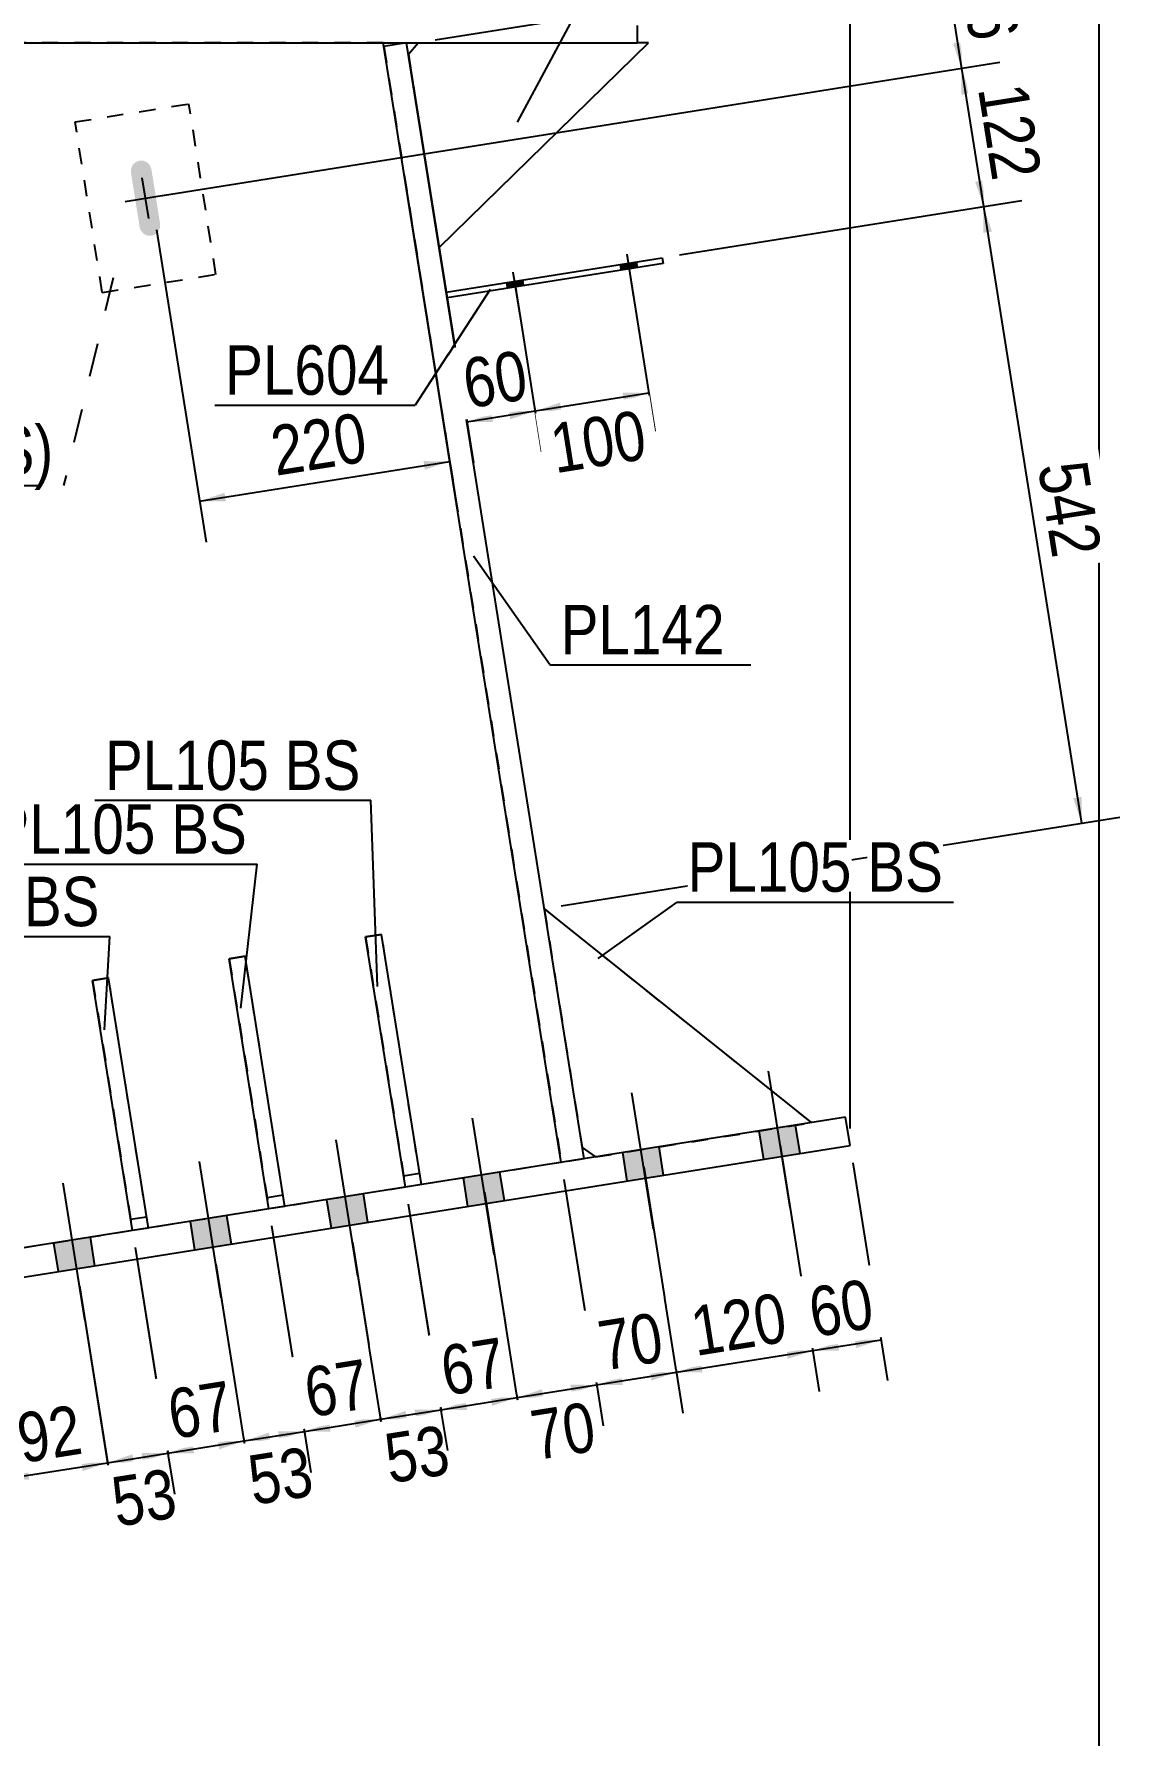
# Model space of a CAD drawing. Header units: millimetres. Extents: x -352 to 52, y -184 to 93.
# Drawn here: x -11.2 to 51.6, y -58 to 40.5 of the extents above; entities that cross this region are included whole.
import ezdxf

# ---------------------------------------------------------------- set-up
doc = ezdxf.new("R2010")
doc.units = ezdxf.units.MM
doc.linetypes.add('DXK_LINE_DOT1', pattern=[1.8814, 0.9407, -0.9407])
doc.linetypes.add('DXK_LINE_DOT2', pattern=[3.9198, 1.9599, -1.9599])
doc.styles.add('Arial Narrow', font='ARIALN.TTF', dxfattribs={"height": 0.2})

# ---------------------------------------------------------------- blocks, each defined once
blk = doc.blocks.new('Unknown-628699806-1211')
at = {"color": 5, "linetype": 'Continuous'}
blk.add_line((50.451, -184.053), (50.451, 92.947), dxfattribs=at)
blk = doc.blocks.new('Part-628699806-1340 - 1232')
at = {"color": 7, "linetype": 'DXK_LINE_DOT1'}
for p, q in [((33.795, -22.516), (18.324, -10.125)), ((18.324, -10.125), (20.522, -23.952)), ((21.285, -24.505), (33.795, -22.516)), ((20.522, -23.952), (21.285, -24.505))]:
    blk.add_line(p, q, dxfattribs=at)
blk = doc.blocks.new('Part-628699806-1289 - 1232')
at = {"color": 2, "linetype": 'Continuous'}
for p, q in [((10.458, 39.342), (11.02, 40)), ((12.238, 28.149), (24.353, 40)), ((24.353, 40), (23.695, 40))]:
    blk.add_line(p, q, dxfattribs=at)
at = {"color": 7, "linetype": 'DXK_LINE_DOT1'}
for p, q in [((11.02, 40), (23.695, 40)), ((10.458, 39.342), (12.238, 28.149))]:
    blk.add_line(p, q, dxfattribs=at)
blk = doc.blocks.new('Part-628699806-1318 - 1232')
at = {"color": 2, "linetype": 'Continuous'}
for p, q in [((35.77, -22.202), (-76.157, -40)), ((36.032, -23.848), (35.77, -22.202)), ((-75.895, -41.646), (36.032, -23.848)), ((-76.157, -40), (-75.895, -41.646))]:
    blk.add_line(p, q, dxfattribs=at)
blk = doc.blocks.new('Part-628699806-1604 - 1232')
at = {"color": 2, "linetype": 'Continuous'}
for p, q in [((0.086, -13.025), (1.008, -12.879)), ((2.389, -27.51), (0.086, -13.025)), ((3.311, -27.364), (1.008, -12.879))]:
    blk.add_line(p, q, dxfattribs=at)
at = {"color": 7, "linetype": 'DXK_LINE_DOT1'}
for p, q in [((2.285, -26.852), (3.206, -26.705)), ((3.311, -27.364), (2.389, -27.51))]:
    blk.add_line(p, q, dxfattribs=at)
blk = doc.blocks.new('Bolt-628699806-1698 - 1232')
at = {"linetype": 'Continuous'}
blk.add_hatch(color=3, dxfattribs=at).paths.add_polyline_path([(-4.866, 33.162), (-5.099, 33.172), (-5.319, 33.09), (-5.491, 32.931), (-5.589, 32.719), (-5.598, 32.485), (-5.095, 29.324), (-5.014, 29.105), (-4.855, 28.933), (-4.642, 28.835), (-4.409, 28.826), (-4.189, 28.907), (-4.017, 29.066), (-3.919, 29.279), (-3.91, 29.513), (-4.413, 32.673), (-4.494, 32.893), (-4.653, 33.065)])
at = {"color": 3, "linetype": 'Continuous'}
for p, q in [((-4.566, 29.814), (-4.942, 32.184)), ((-5.939, 30.81), (-3.569, 31.187))]:
    blk.add_line(p, q, dxfattribs=at)
blk = doc.blocks.new('Part-628699806-1619 - 1232')
at = {"color": 7, "linetype": 'DXK_LINE_DOT1'}
for p, q in [((-6.893, -14.135), (-7.815, -14.282)), ((-7.815, -14.282), (-5.511, -28.766)), ((-4.59, -28.62), (-6.893, -14.135))]:
    blk.add_line(p, q, dxfattribs=at)
blk = doc.blocks.new('Part-628699806-1577 - 1232')
at = {"color": 2, "linetype": 'Continuous'}
for p, q in [((7.987, -11.769), (8.909, -11.623)), ((10.29, -26.254), (7.987, -11.769)), ((11.212, -26.107), (8.909, -11.623))]:
    blk.add_line(p, q, dxfattribs=at)
at = {"color": 7, "linetype": 'DXK_LINE_DOT1'}
for p, q in [((10.185, -25.595), (11.107, -25.449)), ((11.212, -26.107), (10.29, -26.254))]:
    blk.add_line(p, q, dxfattribs=at)
blk = doc.blocks.new('Part-628699806-1599 - 1232')
at = {"color": 7, "linetype": 'DXK_LINE_DOT1'}
for p, q in [((8.909, -11.623), (7.987, -11.769)), ((7.987, -11.769), (10.29, -26.254)), ((11.212, -26.107), (8.909, -11.623))]:
    blk.add_line(p, q, dxfattribs=at)
blk = doc.blocks.new('Part-628699806-1609 - 1232')
at = {"color": 7, "linetype": 'DXK_LINE_DOT1'}
for p, q in [((1.008, -12.879), (0.086, -13.025)), ((0.086, -13.025), (2.389, -27.51)), ((3.311, -27.364), (1.008, -12.879))]:
    blk.add_line(p, q, dxfattribs=at)
blk = doc.blocks.new('Part-628699806-1614 - 1232')
at = {"color": 2, "linetype": 'Continuous'}
for p, q in [((-7.815, -14.282), (-6.893, -14.135)), ((-5.511, -28.766), (-7.815, -14.282)), ((-4.59, -28.62), (-6.893, -14.135))]:
    blk.add_line(p, q, dxfattribs=at)
at = {"color": 7, "linetype": 'DXK_LINE_DOT1'}
for p, q in [((-5.616, -28.108), (-4.694, -27.961)), ((-4.59, -28.62), (-5.511, -28.766))]:
    blk.add_line(p, q, dxfattribs=at)
blk = doc.blocks.new('Part-628699806-1681 - 1232')
at = {"color": 7, "linetype": 'DXK_LINE_DOT1'}
for p, q in [((-8.831, 35.413), (-2.247, 36.46)), ((-0.677, 26.584), (-2.247, 36.46)), ((-7.261, 25.537), (-8.831, 35.413)), ((-7.261, 25.537), (-0.677, 26.584))]:
    blk.add_line(p, q, dxfattribs=at)
blk = doc.blocks.new('Bolt-628699806-1709 - 1232')
at = {"linetype": 'Continuous'}
for points in [[(32.873, -22.663), (30.766, -22.998), (31.028, -24.644), (33.135, -24.309)], [(32.873, -22.663), (30.766, -22.998), (31.028, -24.644), (33.135, -24.309)], [(32.873, -22.663), (30.766, -22.998), (31.028, -24.644), (33.135, -24.309)], [(32.873, -22.663), (30.766, -22.998), (31.028, -24.644), (33.135, -24.309)], [(24.972, -23.919), (22.866, -24.254), (23.127, -25.9), (25.234, -25.565)], [(24.972, -23.919), (22.866, -24.254), (23.127, -25.9), (25.234, -25.565)], [(24.972, -23.919), (22.866, -24.254), (23.127, -25.9), (25.234, -25.565)], [(24.972, -23.919), (22.866, -24.254), (23.127, -25.9), (25.234, -25.565)], [(15.755, -25.385), (13.648, -25.72), (13.91, -27.366), (16.017, -27.031)], [(15.755, -25.385), (13.648, -25.72), (13.91, -27.366), (16.017, -27.031)], [(15.755, -25.385), (13.648, -25.72), (13.91, -27.366), (16.017, -27.031)], [(15.755, -25.385), (13.648, -25.72), (13.91, -27.366), (16.017, -27.031)], [(7.854, -26.641), (5.747, -26.976), (6.009, -28.622), (8.116, -28.287)], [(7.854, -26.641), (5.747, -26.976), (6.009, -28.622), (8.116, -28.287)], [(7.854, -26.641), (5.747, -26.976), (6.009, -28.622), (8.116, -28.287)], [(7.854, -26.641), (5.747, -26.976), (6.009, -28.622), (8.116, -28.287)], [(-0.047, -27.897), (-2.154, -28.233), (-1.892, -29.878), (0.215, -29.543)], [(-0.047, -27.897), (-2.154, -28.233), (-1.892, -29.878), (0.215, -29.543)], [(-0.047, -27.897), (-2.154, -28.233), (-1.892, -29.878), (0.215, -29.543)], [(-0.047, -27.897), (-2.154, -28.233), (-1.892, -29.878), (0.215, -29.543)], [(-7.947, -29.154), (-10.054, -29.489), (-9.793, -31.135), (-7.686, -30.8)], [(-7.947, -29.154), (-10.054, -29.489), (-9.793, -31.135), (-7.686, -30.8)], [(-7.947, -29.154), (-10.054, -29.489), (-9.793, -31.135), (-7.686, -30.8)], [(-7.947, -29.154), (-10.054, -29.489), (-9.793, -31.135), (-7.686, -30.8)], [(-19.14, -30.934), (-21.247, -31.269), (-20.985, -32.915), (-18.878, -32.58)], [(-19.14, -30.934), (-21.247, -31.269), (-20.985, -32.915), (-18.878, -32.58)], [(-19.14, -30.934), (-21.247, -31.269), (-20.985, -32.915), (-18.878, -32.58)], [(-19.14, -30.934), (-21.247, -31.269), (-20.985, -32.915), (-18.878, -32.58)], [(-30.333, -32.713), (-32.44, -33.048), (-32.178, -34.694), (-30.071, -34.359)], [(-30.333, -32.713), (-32.44, -33.048), (-32.178, -34.694), (-30.071, -34.359)], [(-30.333, -32.713), (-32.44, -33.048), (-32.178, -34.694), (-30.071, -34.359)], [(-30.333, -32.713), (-32.44, -33.048), (-32.178, -34.694), (-30.071, -34.359)], [(-38.234, -33.97), (-40.34, -34.305), (-40.079, -35.951), (-37.972, -35.616)], [(-38.234, -33.97), (-40.34, -34.305), (-40.079, -35.951), (-37.972, -35.616)], [(-38.234, -33.97), (-40.34, -34.305), (-40.079, -35.951), (-37.972, -35.616)], [(-38.234, -33.97), (-40.34, -34.305), (-40.079, -35.951), (-37.972, -35.616)], [(-46.134, -35.226), (-48.241, -35.561), (-47.979, -37.207), (-45.873, -36.872)], [(-46.134, -35.226), (-48.241, -35.561), (-47.979, -37.207), (-45.873, -36.872)], [(-46.134, -35.226), (-48.241, -35.561), (-47.979, -37.207), (-45.873, -36.872)], [(-46.134, -35.226), (-48.241, -35.561), (-47.979, -37.207), (-45.873, -36.872)], [(-54.035, -36.482), (-56.142, -36.817), (-55.88, -38.463), (-53.773, -38.128)], [(-54.035, -36.482), (-56.142, -36.817), (-55.88, -38.463), (-53.773, -38.128)], [(-54.035, -36.482), (-56.142, -36.817), (-55.88, -38.463), (-53.773, -38.128)], [(-54.035, -36.482), (-56.142, -36.817), (-55.88, -38.463), (-53.773, -38.128)], [(-63.253, -37.948), (-65.359, -38.283), (-65.098, -39.929), (-62.991, -39.594)], [(-63.253, -37.948), (-65.359, -38.283), (-65.098, -39.929), (-62.991, -39.594)], [(-63.253, -37.948), (-65.359, -38.283), (-65.098, -39.929), (-62.991, -39.594)], [(-63.253, -37.948), (-65.359, -38.283), (-65.098, -39.929), (-62.991, -39.594)], [(-71.153, -39.204), (-73.26, -39.539), (-72.998, -41.185), (-70.892, -40.85)], [(-71.153, -39.204), (-73.26, -39.539), (-72.998, -41.185), (-70.892, -40.85)], [(-71.153, -39.204), (-73.26, -39.539), (-72.998, -41.185), (-70.892, -40.85)], [(-71.153, -39.204), (-73.26, -39.539), (-72.998, -41.185), (-70.892, -40.85)]]:
    blk.add_hatch(color=3, dxfattribs=at).paths.add_polyline_path(points)
at = {"color": 3, "linetype": 'Continuous'}
for p, q in [((32.55, -27.423), (31.296, -19.538)), ((32.55, -27.423), (31.296, -19.538)), ((32.55, -27.423), (31.296, -19.538)), ((32.55, -27.423), (31.296, -19.538)), ((24.649, -28.679), (23.395, -20.795)), ((24.649, -28.679), (23.395, -20.795)), ((24.649, -28.679), (23.395, -20.795)), ((24.649, -28.679), (23.395, -20.795)), ((15.432, -30.145), (14.178, -22.26)), ((15.432, -30.145), (14.178, -22.26)), ((15.432, -30.145), (14.178, -22.26)), ((15.432, -30.145), (14.178, -22.26)), ((7.531, -31.401), (6.277, -23.517)), ((7.531, -31.401), (6.277, -23.517)), ((7.531, -31.401), (6.277, -23.517)), ((7.531, -31.401), (6.277, -23.517)), ((31.028, -24.644), (30.766, -22.998)), ((31.028, -24.644), (30.766, -22.998)), ((31.028, -24.644), (30.766, -22.998)), ((31.028, -24.644), (30.766, -22.998)), ((33.135, -24.309), (32.873, -22.663)), ((33.135, -24.309), (32.873, -22.663)), ((33.135, -24.309), (32.873, -22.663)), ((33.135, -24.309), (32.873, -22.663)), ((23.127, -25.9), (22.866, -24.254)), ((23.127, -25.9), (22.866, -24.254)), ((23.127, -25.9), (22.866, -24.254)), ((23.127, -25.9), (22.866, -24.254)), ((25.234, -25.565), (24.972, -23.919)), ((25.234, -25.565), (24.972, -23.919)), ((25.234, -25.565), (24.972, -23.919)), ((25.234, -25.565), (24.972, -23.919)), ((-0.37, -32.657), (-1.624, -24.773)), ((-0.37, -32.657), (-1.624, -24.773)), ((-0.37, -32.657), (-1.624, -24.773)), ((-0.37, -32.657), (-1.624, -24.773)), ((16.017, -27.031), (15.755, -25.385)), ((16.017, -27.031), (15.755, -25.385)), ((16.017, -27.031), (15.755, -25.385)), ((16.017, -27.031), (15.755, -25.385)), ((-8.271, -33.914), (-9.524, -26.029)), ((-8.271, -33.914), (-9.524, -26.029)), ((-8.271, -33.914), (-9.524, -26.029)), ((-8.271, -33.914), (-9.524, -26.029)), ((13.91, -27.366), (13.648, -25.72)), ((13.91, -27.366), (13.648, -25.72)), ((13.91, -27.366), (13.648, -25.72)), ((13.91, -27.366), (13.648, -25.72)), ((6.009, -28.622), (5.747, -26.976)), ((6.009, -28.622), (5.747, -26.976)), ((6.009, -28.622), (5.747, -26.976)), ((6.009, -28.622), (5.747, -26.976)), ((8.116, -28.287), (7.854, -26.641)), ((8.116, -28.287), (7.854, -26.641)), ((8.116, -28.287), (7.854, -26.641)), ((8.116, -28.287), (7.854, -26.641)), ((-19.463, -35.693), (-20.717, -27.809)), ((-19.463, -35.693), (-20.717, -27.809)), ((-19.463, -35.693), (-20.717, -27.809)), ((-19.463, -35.693), (-20.717, -27.809)), ((-1.892, -29.878), (-2.154, -28.233)), ((-1.892, -29.878), (-2.154, -28.233)), ((-1.892, -29.878), (-2.154, -28.233)), ((-1.892, -29.878), (-2.154, -28.233)), ((0.215, -29.543), (-0.047, -27.897)), ((0.215, -29.543), (-0.047, -27.897)), ((0.215, -29.543), (-0.047, -27.897)), ((0.215, -29.543), (-0.047, -27.897)), ((-9.793, -31.135), (-10.054, -29.489)), ((-9.793, -31.135), (-10.054, -29.489)), ((-9.793, -31.135), (-10.054, -29.489)), ((-9.793, -31.135), (-10.054, -29.489)), ((-7.686, -30.8), (-7.947, -29.154)), ((-7.686, -30.8), (-7.947, -29.154)), ((-7.686, -30.8), (-7.947, -29.154)), ((-7.686, -30.8), (-7.947, -29.154)), ((-30.656, -37.473), (-31.91, -29.589)), ((-30.656, -37.473), (-31.91, -29.589)), ((-30.656, -37.473), (-31.91, -29.589)), ((-30.656, -37.473), (-31.91, -29.589)), ((-38.557, -38.729), (-39.81, -30.845)), ((-38.557, -38.729), (-39.81, -30.845)), ((-38.557, -38.729), (-39.81, -30.845)), ((-38.557, -38.729), (-39.81, -30.845)), ((-20.985, -32.915), (-21.247, -31.269)), ((-20.985, -32.915), (-21.247, -31.269)), ((-20.985, -32.915), (-21.247, -31.269)), ((-20.985, -32.915), (-21.247, -31.269)), ((-18.878, -32.58), (-19.14, -30.934)), ((-18.878, -32.58), (-19.14, -30.934)), ((-18.878, -32.58), (-19.14, -30.934)), ((-18.878, -32.58), (-19.14, -30.934)), ((-46.457, -39.986), (-47.711, -32.102)), ((-46.457, -39.986), (-47.711, -32.102)), ((-46.457, -39.986), (-47.711, -32.102)), ((-46.457, -39.986), (-47.711, -32.102)), ((-54.358, -41.242), (-55.612, -33.358)), ((-54.358, -41.242), (-55.612, -33.358)), ((-54.358, -41.242), (-55.612, -33.358)), ((-54.358, -41.242), (-55.612, -33.358)), ((-32.178, -34.694), (-32.44, -33.048)), ((-32.178, -34.694), (-32.44, -33.048)), ((-32.178, -34.694), (-32.44, -33.048)), ((-32.178, -34.694), (-32.44, -33.048)), ((-30.071, -34.359), (-30.333, -32.713)), ((-30.071, -34.359), (-30.333, -32.713)), ((-30.071, -34.359), (-30.333, -32.713)), ((-30.071, -34.359), (-30.333, -32.713)), ((-40.079, -35.951), (-40.34, -34.305)), ((-40.079, -35.951), (-40.34, -34.305)), ((-40.079, -35.951), (-40.34, -34.305)), ((-40.079, -35.951), (-40.34, -34.305)), ((-37.972, -35.616), (-38.234, -33.97)), ((-37.972, -35.616), (-38.234, -33.97)), ((-37.972, -35.616), (-38.234, -33.97)), ((-37.972, -35.616), (-38.234, -33.97)), ((-63.576, -42.708), (-64.829, -34.824)), ((-63.576, -42.708), (-64.829, -34.824)), ((-63.576, -42.708), (-64.829, -34.824)), ((-63.576, -42.708), (-64.829, -34.824)), ((-45.873, -36.872), (-46.134, -35.226)), ((-45.873, -36.872), (-46.134, -35.226)), ((-45.873, -36.872), (-46.134, -35.226)), ((-45.873, -36.872), (-46.134, -35.226)), ((-71.476, -43.964), (-72.73, -36.08)), ((-71.476, -43.964), (-72.73, -36.08)), ((-71.476, -43.964), (-72.73, -36.08)), ((-71.476, -43.964), (-72.73, -36.08)), ((-47.979, -37.207), (-48.241, -35.561)), ((-47.979, -37.207), (-48.241, -35.561)), ((-47.979, -37.207), (-48.241, -35.561)), ((-47.979, -37.207), (-48.241, -35.561)), ((-55.88, -38.463), (-56.142, -36.817)), ((-55.88, -38.463), (-56.142, -36.817)), ((-55.88, -38.463), (-56.142, -36.817)), ((-55.88, -38.463), (-56.142, -36.817)), ((-53.773, -38.128), (-54.035, -36.482)), ((-53.773, -38.128), (-54.035, -36.482)), ((-53.773, -38.128), (-54.035, -36.482)), ((-53.773, -38.128), (-54.035, -36.482)), ((-65.098, -39.929), (-65.359, -38.283)), ((-65.098, -39.929), (-65.359, -38.283)), ((-65.098, -39.929), (-65.359, -38.283)), ((-65.098, -39.929), (-65.359, -38.283)), ((-62.991, -39.594), (-63.253, -37.948)), ((-62.991, -39.594), (-63.253, -37.948)), ((-62.991, -39.594), (-63.253, -37.948)), ((-62.991, -39.594), (-63.253, -37.948)), ((-70.892, -40.85), (-71.153, -39.204)), ((-70.892, -40.85), (-71.153, -39.204)), ((-70.892, -40.85), (-71.153, -39.204)), ((-70.892, -40.85), (-71.153, -39.204)), ((-72.998, -41.185), (-73.26, -39.539)), ((-72.998, -41.185), (-73.26, -39.539)), ((-72.998, -41.185), (-73.26, -39.539)), ((-72.998, -41.185), (-73.26, -39.539))]:
    blk.add_line(p, q, dxfattribs=at)
blk = doc.blocks.new('Part-628699806-1726 - 1232')
at = {"color": 2, "linetype": 'Continuous'}
for p, q in [((-76.157, -40), (-76.157, 40)), ((9.039, 39.776), (9.003, 40))]:
    blk.add_line(p, q, dxfattribs=at)
at = {"color": 7, "linetype": 'DXK_LINE_DOT1'}
for p, q in [((9.003, 40), (-76.157, 40)), ((9.039, 39.776), (19.31, -24.82)), ((19.31, -24.82), (11.212, -26.107)), ((10.29, -26.254), (3.311, -27.364)), ((2.389, -27.51), (-4.59, -28.62)), ((-5.511, -28.766), (-14.136, -30.138)), ((-15.058, -30.284), (-25.329, -31.918)), ((-26.251, -32.064), (-34.876, -33.436)), ((-35.797, -33.582), (-42.776, -34.692)), ((-43.698, -34.839), (-76.157, -40))]:
    blk.add_line(p, q, dxfattribs=at)
blk = doc.blocks.new('Part-628699806-1797 - 1232')
at = {"color": 2, "linetype": 'Continuous'}
for p, q in [((33.795, -22.516), (18.324, -10.125)), ((20.522, -23.952), (21.285, -24.505))]:
    blk.add_line(p, q, dxfattribs=at)
blk = doc.blocks.new('Part-628699806-1829 - 1232')
at = {"color": 2, "linetype": 'Continuous'}
for p, q in [((10.355, 39.986), (9.039, 39.776)), ((19.31, -24.82), (9.039, 39.776)), ((20.627, -24.61), (10.355, 39.986))]:
    blk.add_line(p, q, dxfattribs=at)
at = {"color": 7, "linetype": 'DXK_LINE_DOT1'}
blk.add_line((20.627, -24.61), (19.31, -24.82), dxfattribs=at)
blk = doc.blocks.new('Part-628699806-1983 - 1232')
at = {"color": 2, "linetype": 'Continuous'}
for p in [(23.695, 41), (-190.997, 40)]:
    blk.add_line(p, (23.695, 40), dxfattribs=at)
blk = doc.blocks.new('Part-628699806-3980 - 1232')
at = {"color": 2, "linetype": 'Continuous'}
for p, q in [((12.649, 25.564), (25.158, 27.553)), ((25.211, 27.224), (12.701, 25.235)), ((25.158, 27.553), (25.211, 27.224))]:
    blk.add_line(p, q, dxfattribs=at)
at = {"color": 7, "linetype": 'DXK_LINE_DOT1'}
blk.add_line((12.701, 25.235), (12.649, 25.564), dxfattribs=at)
blk = doc.blocks.new('Bolt-628699806-3981 - 1232')
at = {"linetype": 'Continuous'}
for points in [[(22.774, 26.836), (23.696, 26.983), (23.644, 27.312), (22.722, 27.166)], [(22.774, 26.836), (23.696, 26.983), (23.644, 27.312), (22.722, 27.166)], [(16.191, 25.789), (17.112, 25.936), (17.06, 26.265), (16.138, 26.119)], [(16.191, 25.789), (17.112, 25.936), (17.06, 26.265), (16.138, 26.119)]]:
    blk.add_hatch(color=3, dxfattribs=at).paths.add_polyline_path(points)
at = {"color": 3, "linetype": 'Continuous'}
for p, q in [((23.099, 27.766), (23.497, 25.264)), ((23.099, 27.766), (23.497, 25.264)), ((16.515, 26.719), (16.913, 24.217)), ((16.515, 26.719), (16.913, 24.217)), ((22.722, 27.166), (22.774, 26.836)), ((22.722, 27.166), (22.774, 26.836)), ((23.644, 27.312), (23.696, 26.983)), ((23.644, 27.312), (23.696, 26.983)), ((16.138, 26.119), (16.191, 25.789)), ((16.138, 26.119), (16.191, 25.789)), ((17.06, 26.265), (17.112, 25.936)), ((17.06, 26.265), (17.112, 25.936))]:
    blk.add_line(p, q, dxfattribs=at)
blk = doc.blocks.new('StraightDimension-628699806-4116 - 1232')
at = {"linetype": 'Continuous'}
for points in [[(15.364, 18.039), (13.843, 18.051), (15.285, 18.533)], [(16.273, 18.69), (17.794, 18.679), (16.352, 18.197)]]:
    blk.add_hatch(color=7, dxfattribs=at).paths.add_polyline_path(points)
at = {"color": 7, "linetype": 'Continuous'}
for p, q in [((10.512, 38.998), (14.22, 15.681)), ((16.636, 25.962), (18.171, 16.309)), ((13.843, 18.051), (17.794, 18.679))]:
    blk.add_line(p, q, dxfattribs=at)
at = {"color": 0}
blk.add_wipeout([(18.193, 18.894), (17.533, 23.042), (12.737, 22.28), (13.397, 18.132)], dxfattribs=at)
at = {"color": 3, "style": 'Arial Narrow'}
blk.add_text('60', height=2.8633, rotation=9.03554, dxfattribs=at).set_placement((13.895, 18.819))
blk = doc.blocks.new('StraightDimension-628699806-4186 - 1232')
at = {"linetype": 'Continuous'}
for points in [[(41.461, 43.322), (41.473, 44.842), (41.955, 43.4)], [(42.491, 40.03), (42.48, 38.51), (41.997, 39.952)]]:
    blk.add_hatch(color=7, dxfattribs=at).paths.add_polyline_path(points)
at = {"color": 7, "linetype": 'Continuous'}
for p, q in [((12.007, 40.157), (43.695, 45.196)), ((41.473, 44.842), (42.48, 38.51)), ((-3.766, 31.156), (44.702, 38.863))]:
    blk.add_line(p, q, dxfattribs=at)
at = {"color": 0}
blk.add_wipeout([(42.506, 39.302), (46.653, 39.961), (45.891, 44.757), (41.743, 44.098)], dxfattribs=at)
at = {"color": 3, "style": 'Arial Narrow'}
blk.add_text('96', height=2.8633, rotation=-80.96467, dxfattribs=at).set_placement((42.43, 43.599))
blk = doc.blocks.new('StraightDimension-628699806-2203 - 1232')
at = {"linetype": 'Continuous'}
for points in [[(-8.473, -42.191), (-6.953, -42.202), (-8.395, -42.685)], [(-11.489, -43.177), (-13.01, -43.165), (-11.568, -42.683)]]:
    blk.add_hatch(color=7, dxfattribs=at).paths.add_polyline_path(points)
at = {"color": 7, "linetype": 'Continuous'}
for p, q in [((-14.901, -31.272), (-12.633, -45.536)), ((-8.582, -31.955), (-6.576, -44.572)), ((-13.01, -43.165), (-6.953, -42.202))]:
    blk.add_line(p, q, dxfattribs=at)
at = {"color": 0}
blk.add_wipeout([(-7.607, -42.154), (-8.266, -38.006), (-13.062, -38.769), (-12.403, -42.917)], dxfattribs=at)
at = {"color": 3, "style": 'Arial Narrow'}
blk.add_text('92', height=2.8633, rotation=9.03554, dxfattribs=at).set_placement((-11.904, -42.23))
blk = doc.blocks.new('StraightDimension-628699806-2216 - 1232')
at = {"linetype": 'Continuous'}
for points in [[(-5.432, -42.213), (-6.953, -42.202), (-5.51, -41.72)], [(-4.984, -41.636), (-3.463, -41.647), (-4.905, -42.13)]]:
    blk.add_hatch(color=7, dxfattribs=at).paths.add_polyline_path(points)
at = {"color": 7, "linetype": 'Continuous'}
for p, q in [((-5.354, -29.754), (-3.11, -43.869)), ((-8.582, -31.955), (-6.599, -44.424)), ((-6.953, -42.202), (-3.463, -41.647))]:
    blk.add_line(p, q, dxfattribs=at)
at = {"color": 0}
blk.add_wipeout([(-2.127, -45.839), (-2.786, -41.692), (-7.582, -42.454), (-6.923, -46.602)], dxfattribs=at)
at = {"color": 3, "style": 'Arial Narrow'}
blk.add_text('53', height=2.8633, rotation=9.03554, dxfattribs=at).set_placement((-6.424, -45.915))
blk = doc.blocks.new('StraightDimension-628699806-2229 - 1232')
at = {"linetype": 'Continuous'}
for points in [[(-1.942, -41.659), (-3.463, -41.647), (-2.021, -41.165)], [(-0.573, -40.934), (0.948, -40.946), (-0.494, -41.428)]]:
    blk.add_hatch(color=7, dxfattribs=at).paths.add_polyline_path(points)
at = {"color": 7, "linetype": 'Continuous'}
for p, q in [((-5.354, -29.754), (-3.086, -44.017)), ((-0.681, -30.699), (1.325, -43.316)), ((-3.463, -41.647), (0.948, -40.946))]:
    blk.add_line(p, q, dxfattribs=at)
at = {"color": 0}
blk.add_wipeout([(1.117, -40.767), (0.457, -36.619), (-4.339, -37.382), (-3.679, -41.53)], dxfattribs=at)
at = {"color": 3, "style": 'Arial Narrow'}
blk.add_text('67', height=2.8633, rotation=9.03554, dxfattribs=at).set_placement((-3.181, -40.843))
blk = doc.blocks.new('StraightDimension-628699806-2242 - 1232')
at = {"linetype": 'Continuous'}
for points in [[(2.917, -40.38), (4.438, -40.391), (2.996, -40.873)], [(2.469, -40.957), (0.948, -40.946), (2.39, -40.463)]]:
    blk.add_hatch(color=7, dxfattribs=at).paths.add_polyline_path(points)
at = {"color": 7, "linetype": 'Continuous'}
for p, q in [((2.546, -28.498), (4.791, -42.613)), ((-0.681, -30.699), (1.301, -43.168)), ((0.948, -40.946), (4.438, -40.391))]:
    blk.add_line(p, q, dxfattribs=at)
at = {"color": 0}
blk.add_wipeout([(5.774, -44.583), (5.114, -40.435), (0.318, -41.198), (0.978, -45.346)], dxfattribs=at)
at = {"color": 3, "style": 'Arial Narrow'}
blk.add_text('53', height=2.8633, rotation=9.03554, dxfattribs=at).set_placement((1.476, -44.659))
blk = doc.blocks.new('StraightDimension-628699806-2255 - 1232')
at = {"linetype": 'Continuous'}
for points in [[(5.958, -40.402), (4.438, -40.391), (5.88, -39.908)], [(7.328, -39.678), (8.849, -39.69), (7.407, -40.172)]]:
    blk.add_hatch(color=7, dxfattribs=at).paths.add_polyline_path(points)
at = {"color": 7, "linetype": 'Continuous'}
for p, q in [((2.546, -28.498), (4.815, -42.761)), ((7.219, -29.442), (9.226, -42.06)), ((4.438, -40.391), (8.849, -39.69))]:
    blk.add_line(p, q, dxfattribs=at)
at = {"color": 0}
blk.add_wipeout([(9.018, -39.511), (8.358, -35.363), (3.562, -36.126), (4.222, -40.273)], dxfattribs=at)
at = {"color": 3, "style": 'Arial Narrow'}
blk.add_text('67', height=2.8633, rotation=9.03554, dxfattribs=at).set_placement((4.72, -39.587))
blk = doc.blocks.new('StraightDimension-628699806-2268 - 1232')
at = {"linetype": 'Continuous'}
for points in [[(10.37, -39.701), (8.849, -39.69), (10.291, -39.207)], [(10.818, -39.123), (12.338, -39.135), (10.896, -39.617)]]:
    blk.add_hatch(color=7, dxfattribs=at).paths.add_polyline_path(points)
at = {"color": 7, "linetype": 'Continuous'}
for p, q in [((10.447, -27.241), (12.692, -41.357)), ((7.219, -29.442), (9.202, -41.912)), ((8.849, -39.69), (12.338, -39.135))]:
    blk.add_line(p, q, dxfattribs=at)
at = {"color": 0}
blk.add_wipeout([(13.675, -43.327), (13.015, -39.179), (8.219, -39.942), (8.879, -44.089)], dxfattribs=at)
at = {"color": 3, "style": 'Arial Narrow'}
blk.add_text('53', height=2.8633, rotation=9.03554, dxfattribs=at).set_placement((9.377, -43.403))
blk = doc.blocks.new('StraightDimension-628699806-2281 - 1232')
at = {"linetype": 'Continuous'}
for points in [[(15.228, -38.422), (16.748, -38.433), (15.306, -38.916)], [(13.859, -39.146), (12.338, -39.135), (13.781, -38.652)]]:
    blk.add_hatch(color=7, dxfattribs=at).paths.add_polyline_path(points)
at = {"color": 7, "linetype": 'Continuous'}
for p, q in [((14.857, -26.54), (17.125, -40.804)), ((10.447, -27.241), (12.715, -41.505)), ((12.338, -39.135), (16.748, -38.433))]:
    blk.add_line(p, q, dxfattribs=at)
at = {"color": 0}
blk.add_wipeout([(16.918, -38.255), (16.258, -34.107), (11.462, -34.869), (12.122, -39.017)], dxfattribs=at)
at = {"color": 3, "style": 'Arial Narrow'}
blk.add_text('67', height=2.8633, rotation=9.03554, dxfattribs=at).set_placement((12.62, -38.33))
blk = doc.blocks.new('StraightDimension-628699806-2293 - 1232')
at = {"linetype": 'Continuous'}
for points in [[(18.269, -38.445), (16.748, -38.433), (18.19, -37.951)], [(19.838, -37.689), (21.358, -37.7), (19.916, -38.183)]]:
    blk.add_hatch(color=7, dxfattribs=at).paths.add_polyline_path(points)
at = {"color": 7, "linetype": 'Continuous'}
for p, q in [((14.857, -26.54), (17.102, -40.655)), ((19.467, -25.807), (21.712, -39.922)), ((16.748, -38.433), (21.358, -37.7))]:
    blk.add_line(p, q, dxfattribs=at)
at = {"color": 0}
blk.add_wipeout([(22.134, -41.982), (21.475, -37.834), (16.679, -38.596), (17.338, -42.744)], dxfattribs=at)
at = {"color": 3, "style": 'Arial Narrow'}
blk.add_text('70', height=2.8633, rotation=9.03554, dxfattribs=at).set_placement((17.837, -42.057))
blk = doc.blocks.new('StraightDimension-628699806-2299 - 1232')
at = {"linetype": 'Continuous'}
for points in [[(22.879, -37.712), (21.358, -37.7), (22.801, -37.218)], [(24.45, -36.956), (25.971, -36.967), (24.529, -37.449)]]:
    blk.add_hatch(color=7, dxfattribs=at).paths.add_polyline_path(points)
at = {"color": 7, "linetype": 'Continuous'}
for p, q in [((24.08, -25.074), (26.348, -39.337)), ((19.467, -25.807), (21.735, -40.071)), ((21.358, -37.7), (25.971, -36.967))]:
    blk.add_line(p, q, dxfattribs=at)
at = {"color": 0}
blk.add_wipeout([(26.039, -36.804), (25.38, -32.656), (20.584, -33.419), (21.243, -37.567)], dxfattribs=at)
at = {"color": 3, "style": 'Arial Narrow'}
blk.add_text('70', height=2.8633, rotation=9.03554, dxfattribs=at).set_placement((21.742, -36.88))
blk = doc.blocks.new('StraightDimension-628699806-2306 - 1232')
at = {"linetype": 'Continuous'}
for points in [[(32.347, -35.7), (33.868, -35.711), (32.426, -36.194)], [(27.492, -36.978), (25.971, -36.967), (27.413, -36.484)]]:
    blk.add_hatch(color=7, dxfattribs=at).paths.add_polyline_path(points)
at = {"color": 7, "linetype": 'Continuous'}
for p, q in [((31.977, -23.818), (34.245, -38.081)), ((24.08, -25.074), (26.348, -39.337)), ((25.971, -36.967), (33.868, -35.711))]:
    blk.add_line(p, q, dxfattribs=at)
at = {"color": 0}
blk.add_wipeout([(33.197, -35.666), (32.537, -31.518), (25.936, -32.568), (26.595, -36.716)], dxfattribs=at)
at = {"color": 3, "style": 'Arial Narrow'}
blk.add_text('120', height=2.8633, rotation=9.03554, dxfattribs=at).set_placement((27.094, -36.029))
blk = doc.blocks.new('StraightDimension-628699806-2322 - 1232')
at = {"linetype": 'Continuous'}
for points in [[(35.389, -35.723), (33.868, -35.711), (35.31, -35.229)], [(36.298, -35.072), (37.818, -35.083), (36.376, -35.565)]]:
    blk.add_hatch(color=7, dxfattribs=at).paths.add_polyline_path(points)
at = {"color": 7, "linetype": 'Continuous'}
for p, q in [((31.977, -23.818), (34.245, -38.081)), ((36.189, -24.836), (38.195, -37.453)), ((33.868, -35.711), (37.818, -35.083))]:
    blk.add_line(p, q, dxfattribs=at)
at = {"color": 0}
blk.add_wipeout([(38.218, -34.868), (37.558, -30.72), (32.762, -31.482), (33.422, -35.63)], dxfattribs=at)
at = {"color": 3, "style": 'Arial Narrow'}
blk.add_text('60', height=2.8633, rotation=9.03554, dxfattribs=at).set_placement((33.92, -34.943))
blk = doc.blocks.new('StraightDimension-628699806-2474 - 1232')
at = {"color": 7, "linetype": 'Continuous'}
blk.add_line((36.032, -22.848), (36.032, 86.387), dxfattribs=at)
blk = doc.blocks.new('StraightDimension-628699806-2484 - 1232')
at = {"linetype": 'Continuous'}
for points in [[(11.336, 15.776), (12.857, 15.764), (11.415, 15.282)], [(-0.107, 13.45), (-1.627, 13.461), (-0.185, 13.944)]]:
    blk.add_hatch(color=7, dxfattribs=at).paths.add_polyline_path(points)
at = {"color": 7, "linetype": 'Continuous'}
for p, q in [((10.36, 31.469), (13.234, 13.394)), ((-4.125, 29.166), (-1.251, 11.091)), ((-1.627, 13.461), (12.857, 15.764))]:
    blk.add_line(p, q, dxfattribs=at)
at = {"color": 0}
blk.add_wipeout([(8.892, 15.286), (8.232, 19.434), (1.631, 18.384), (2.29, 14.236)], dxfattribs=at)
at = {"color": 3, "style": 'Arial Narrow'}
blk.add_text('220', height=2.8633, rotation=9.03554, dxfattribs=at).set_placement((2.789, 14.923))
blk = doc.blocks.new('StraightDimension-628699806-4115 - 1232')
at = {"linetype": 'Continuous'}
for points in [[(22.857, 19.737), (24.378, 19.726), (22.936, 19.243)], [(19.314, 18.668), (17.794, 18.679), (19.236, 19.161)]]:
    blk.add_hatch(color=7, dxfattribs=at).paths.add_polyline_path(points)
at = {"color": 7, "linetype": 'Continuous'}
for p, q in [((23.22, 27.008), (24.731, 17.504)), ((16.636, 25.962), (18.147, 16.457)), ((17.794, 18.679), (24.378, 19.726))]:
    blk.add_line(p, q, dxfattribs=at)
at = {"color": 0}
blk.add_wipeout([(25.07, 15.431), (24.41, 19.579), (17.808, 18.529), (18.468, 14.382)], dxfattribs=at)
at = {"color": 3, "style": 'Arial Narrow'}
blk.add_text('100', height=2.8633, rotation=9.03554, dxfattribs=at).set_placement((18.966, 15.068))
blk = doc.blocks.new('StraightDimension-628699806-4184 - 1232')
at = {"linetype": 'Continuous'}
for points in [[(43.74, 28.989), (43.752, 30.51), (44.234, 29.067)], [(49.438, -3.659), (49.427, -5.18), (48.944, -3.738)]]:
    blk.add_hatch(color=7, dxfattribs=at).paths.add_polyline_path(points)
at = {"color": 7, "linetype": 'Continuous'}
for p, q in [((26.146, 27.71), (45.974, 30.863)), ((43.752, 30.51), (49.427, -5.18)), ((19.311, -9.968), (51.649, -4.826))]:
    blk.add_line(p, q, dxfattribs=at)
at = {"color": 0}
blk.add_wipeout([(47.262, 9.388), (51.41, 10.047), (50.36, 16.649), (46.212, 15.989)], dxfattribs=at)
at = {"color": 3, "style": 'Arial Narrow'}
blk.add_text('542', height=2.8633, rotation=-80.96467, dxfattribs=at).set_placement((46.899, 15.491))
blk = doc.blocks.new('StraightDimension-628699806-4185 - 1232')
at = {"linetype": 'Continuous'}
for points in [[(42.468, 36.989), (42.48, 38.51), (42.962, 37.067)], [(43.763, 32.03), (43.752, 30.51), (43.269, 31.952)]]:
    blk.add_hatch(color=7, dxfattribs=at).paths.add_polyline_path(points)
at = {"color": 7, "linetype": 'Continuous'}
for p, q in [((-3.766, 31.156), (44.702, 38.863)), ((42.48, 38.51), (43.752, 30.51)), ((26.146, 27.71), (45.974, 30.863))]:
    blk.add_line(p, q, dxfattribs=at)
at = {"color": 0}
blk.add_wipeout([(43.789, 31.232), (47.937, 31.892), (46.887, 38.493), (42.739, 37.834)], dxfattribs=at)
at = {"color": 3, "style": 'Arial Narrow'}
blk.add_text('122', height=2.8633, rotation=-80.96467, dxfattribs=at).set_placement((43.426, 37.336))
blk = doc.blocks.new('Mark-628699806-1677 - 1232')
at = {"color": 7, "linetype": 'DXK_LINE_DOT2'}
for p in [(-6.628, 26.387), (-28.397, 14.372)]:
    blk.add_line(p, (-9.495, 14.372), dxfattribs=at)
at = {"color": 0}
for points in [[(-18.293, 14.972), (-18.293, 17.972), (-27.797, 17.972), (-27.797, 14.972)], [(-10.095, 14.972), (-10.095, 17.972), (-17.393, 17.972), (-17.393, 14.972)]]:
    blk.add_wipeout(points, dxfattribs=at)
for points in [[(-18.293, 14.972), (-18.293, 17.972), (-27.797, 17.972), (-27.797, 14.972)], [(-10.095, 14.972), (-10.095, 17.972), (-17.393, 17.972), (-17.393, 14.972)]]:
    blk.add_wipeout(points, dxfattribs=at)
at = {"color": 3, "style": 'Arial Narrow'}
for s, p in [('PL302', (-27.797, 14.972)), ('(F/', (-17.393, 14.972)), ('S)', (-13.379, 14.972))]:
    blk.add_text(s, height=2.8633, dxfattribs=at).set_placement(p)
blk = doc.blocks.new('Mark-628699806-1284 - 1232')
at = {"color": 7, "linetype": 'Continuous'}
for p, q in [((16.773, 35.401), (21.749, 44.685)), ((21.749, 44.685), (33.353, 44.685))]:
    blk.add_line(p, q, dxfattribs=at)
at = {"color": 0}
for points in [[(31.853, 49.185), (31.853, 52.185), (22.349, 52.185), (22.349, 49.185)], [(32.105, 45.285), (32.105, 48.285), (22.349, 48.285), (22.349, 45.285)]]:
    blk.add_wipeout(points, dxfattribs=at)
for points in [[(31.853, 49.185), (31.853, 52.185), (22.349, 52.185), (22.349, 49.185)], [(32.105, 45.285), (32.105, 48.285), (22.349, 48.285), (22.349, 45.285)]]:
    blk.add_wipeout(points, dxfattribs=at)
at = {"color": 3, "style": 'Arial Narrow'}
blk.add_text('PL103', height=2.8633, dxfattribs=at).set_placement((22.349, 49.185))
at = {"color": 1, "style": 'Arial Narrow'}
blk.add_text("CTR'D", height=2.8633, dxfattribs=at).set_placement((22.349, 45.285))
blk = doc.blocks.new('MarkSet-628699806-2732 - 1232')
at = {"color": 7, "linetype": 'Continuous'}
for p in [(-22.801, -11.745), (-7.135, -17.151)]:
    blk.add_line(p, (-6.814, -11.745), dxfattribs=at)
at = {"color": 0}
for points in [[(-12.697, -11.145), (-12.697, -8.145), (-22.201, -8.145), (-22.201, -11.145)], [(-7.414, -11.145), (-7.414, -8.145), (-11.797, -8.145), (-11.797, -11.145)]]:
    blk.add_wipeout(points, dxfattribs=at)
for points in [[(-12.697, -11.145), (-12.697, -8.145), (-22.201, -8.145), (-22.201, -11.145)], [(-7.414, -11.145), (-7.414, -8.145), (-11.797, -8.145), (-11.797, -11.145)]]:
    blk.add_wipeout(points, dxfattribs=at)
at = {"color": 3, "style": 'Arial Narrow'}
for s, p in [('PL105', (-22.201, -11.145)), ('BS', (-11.797, -11.145))]:
    blk.add_text(s, height=2.8633, dxfattribs=at).set_placement(p)
blk = doc.blocks.new('Mark-628699806-1825 - 1232')
at = {"color": 7, "linetype": 'Continuous'}
for p, q in [((14.235, 10.295), (18.674, 3.988)), ((18.674, 3.988), (30.278, 3.988))]:
    blk.add_line(p, q, dxfattribs=at)
at = {"color": 0}
blk.add_wipeout([(28.778, 4.588), (28.778, 7.588), (19.274, 7.588), (19.274, 4.588)], dxfattribs=at)
blk.add_wipeout([(28.778, 4.588), (28.778, 7.588), (19.274, 7.588), (19.274, 4.588)], dxfattribs=at)
at = {"color": 3, "style": 'Arial Narrow'}
blk.add_text('PL142', height=2.8633, dxfattribs=at).set_placement((19.274, 4.588))
blk = doc.blocks.new('MarkSet-628699806-2696 - 1232')
at = {"color": 7, "linetype": 'Continuous'}
for p, q in [((21.438, -13.021), (26.019, -9.747)), ((26.019, -9.747), (42.006, -9.747))]:
    blk.add_line(p, q, dxfattribs=at)
at = {"color": 0}
for points in [[(36.123, -9.147), (36.123, -6.147), (26.619, -6.147), (26.619, -9.147)], [(41.406, -9.147), (41.406, -6.147), (37.023, -6.147), (37.023, -9.147)]]:
    blk.add_wipeout(points, dxfattribs=at)
for points in [[(36.123, -9.147), (36.123, -6.147), (26.619, -6.147), (26.619, -9.147)], [(41.406, -9.147), (41.406, -6.147), (37.023, -6.147), (37.023, -9.147)]]:
    blk.add_wipeout(points, dxfattribs=at)
at = {"color": 3, "style": 'Arial Narrow'}
for s, p in [('PL105', (26.619, -9.147)), ('BS', (37.023, -9.147))]:
    blk.add_text(s, height=2.8633, dxfattribs=at).set_placement(p)
blk = doc.blocks.new('MarkSet-628699806-2720 - 1232')
at = {"color": 7, "linetype": 'Continuous'}
for p in [(-7.698, -3.859), (8.667, -14.639)]:
    blk.add_line(p, (8.289, -3.859), dxfattribs=at)
at = {"color": 0}
for points in [[(2.406, -3.259), (2.406, -0.259), (-7.098, -0.259), (-7.098, -3.259)], [(7.689, -3.259), (7.689, -0.259), (3.306, -0.259), (3.306, -3.259)]]:
    blk.add_wipeout(points, dxfattribs=at)
for points in [[(2.406, -3.259), (2.406, -0.259), (-7.098, -0.259), (-7.098, -3.259)], [(7.689, -3.259), (7.689, -0.259), (3.306, -0.259), (3.306, -3.259)]]:
    blk.add_wipeout(points, dxfattribs=at)
at = {"color": 3, "style": 'Arial Narrow'}
for s, p in [('PL105', (-7.098, -3.259)), ('BS', (3.306, -3.259))]:
    blk.add_text(s, height=2.8633, dxfattribs=at).set_placement(p)
blk = doc.blocks.new('MarkSet-628699806-2726 - 1232')
at = {"color": 7, "linetype": 'Continuous'}
for p in [(-14.272, -7.549), (0.766, -15.895)]:
    blk.add_line(p, (1.715, -7.549), dxfattribs=at)
at = {"color": 0}
for points in [[(-4.168, -6.949), (-4.168, -3.949), (-13.672, -3.949), (-13.672, -6.949)], [(1.115, -6.949), (1.115, -3.949), (-3.268, -3.949), (-3.268, -6.949)]]:
    blk.add_wipeout(points, dxfattribs=at)
for points in [[(-4.168, -6.949), (-4.168, -3.949), (-13.672, -3.949), (-13.672, -6.949)], [(1.115, -6.949), (1.115, -3.949), (-3.268, -3.949), (-3.268, -6.949)]]:
    blk.add_wipeout(points, dxfattribs=at)
at = {"color": 3, "style": 'Arial Narrow'}
for s, p in [('PL105', (-13.672, -6.949)), ('BS', (-3.268, -6.949))]:
    blk.add_text(s, height=2.8633, dxfattribs=at).set_placement(p)
blk = doc.blocks.new('Mark-628699806-3993 - 1232')
at = {"color": 7, "linetype": 'Continuous'}
for p in [(15.188, 25.719), (-0.746, 19.019)]:
    blk.add_line(p, (10.858, 19.019), dxfattribs=at)
at = {"color": 0}
blk.add_wipeout([(9.358, 19.619), (9.358, 22.619), (-0.146, 22.619), (-0.146, 19.619)], dxfattribs=at)
blk.add_wipeout([(9.358, 19.619), (9.358, 22.619), (-0.146, 22.619), (-0.146, 19.619)], dxfattribs=at)
at = {"color": 3, "style": 'Arial Narrow'}
blk.add_text('PL604', height=2.8633, dxfattribs=at).set_placement((-0.146, 19.619))

msp = doc.modelspace()

# ---------------------------------------------------------------- block references
for name in ['Unknown-628699806-1211', 'Part-628699806-1983 - 1232', 'Part-628699806-1726 - 1232', 'Part-628699806-1829 - 1232', 'Part-628699806-1289 - 1232', 'Part-628699806-1681 - 1232', 'Bolt-628699806-1698 - 1232', 'Bolt-628699806-3981 - 1232', 'Part-628699806-3980 - 1232', 'Part-628699806-1340 - 1232', 'Part-628699806-1797 - 1232', 'Part-628699806-1577 - 1232', 'Part-628699806-1599 - 1232', 'Part-628699806-1604 - 1232', 'Part-628699806-1609 - 1232', 'Part-628699806-1619 - 1232', 'Part-628699806-1614 - 1232', 'Bolt-628699806-1709 - 1232', 'Part-628699806-1318 - 1232']:
    msp.add_blockref(name, (0, 0))

# ---------------------------------------------------------------- next in the draw order: block references
for name in ['StraightDimension-628699806-4116 - 1232', 'StraightDimension-628699806-2203 - 1232']:
    msp.add_blockref(name, (0, 0))

# ---------------------------------------------------------------- next in the draw order: block references
for name in ['StraightDimension-628699806-4186 - 1232', 'StraightDimension-628699806-2216 - 1232']:
    msp.add_blockref(name, (0, 0))

# ---------------------------------------------------------------- next in the draw order: block references
for name in ['StraightDimension-628699806-2474 - 1232', 'StraightDimension-628699806-2229 - 1232']:
    msp.add_blockref(name, (0, 0))

# ---------------------------------------------------------------- next in the draw order: block references
for name in ['StraightDimension-628699806-2484 - 1232', 'StraightDimension-628699806-4115 - 1232', 'Mark-628699806-1677 - 1232', 'MarkSet-628699806-2732 - 1232', 'StraightDimension-628699806-2242 - 1232']:
    msp.add_blockref(name, (0, 0))

# ---------------------------------------------------------------- next in the draw order: block references
for name in ['StraightDimension-628699806-4184 - 1232', 'Mark-628699806-3993 - 1232', 'MarkSet-628699806-2720 - 1232', 'StraightDimension-628699806-2255 - 1232']:
    msp.add_blockref(name, (0, 0))

# ---------------------------------------------------------------- next in the draw order: block references
for name in ['StraightDimension-628699806-4185 - 1232', 'Mark-628699806-1825 - 1232', 'MarkSet-628699806-2726 - 1232', 'MarkSet-628699806-2696 - 1232', 'StraightDimension-628699806-2268 - 1232']:
    msp.add_blockref(name, (0, 0))

# ---------------------------------------------------------------- next in the draw order: block references
for name in ['Mark-628699806-1284 - 1232', 'StraightDimension-628699806-2281 - 1232']:
    msp.add_blockref(name, (0, 0))

# ---------------------------------------------------------------- next in the draw order: block references
msp.add_blockref('StraightDimension-628699806-2293 - 1232', (0, 0))

# ---------------------------------------------------------------- next in the draw order: block references
msp.add_blockref('StraightDimension-628699806-2299 - 1232', (0, 0))

# ---------------------------------------------------------------- next in the draw order: block references
msp.add_blockref('StraightDimension-628699806-2306 - 1232', (0, 0))

# ---------------------------------------------------------------- next in the draw order: block references
msp.add_blockref('StraightDimension-628699806-2322 - 1232', (0, 0))

doc.saveas('drawing.dxf')
